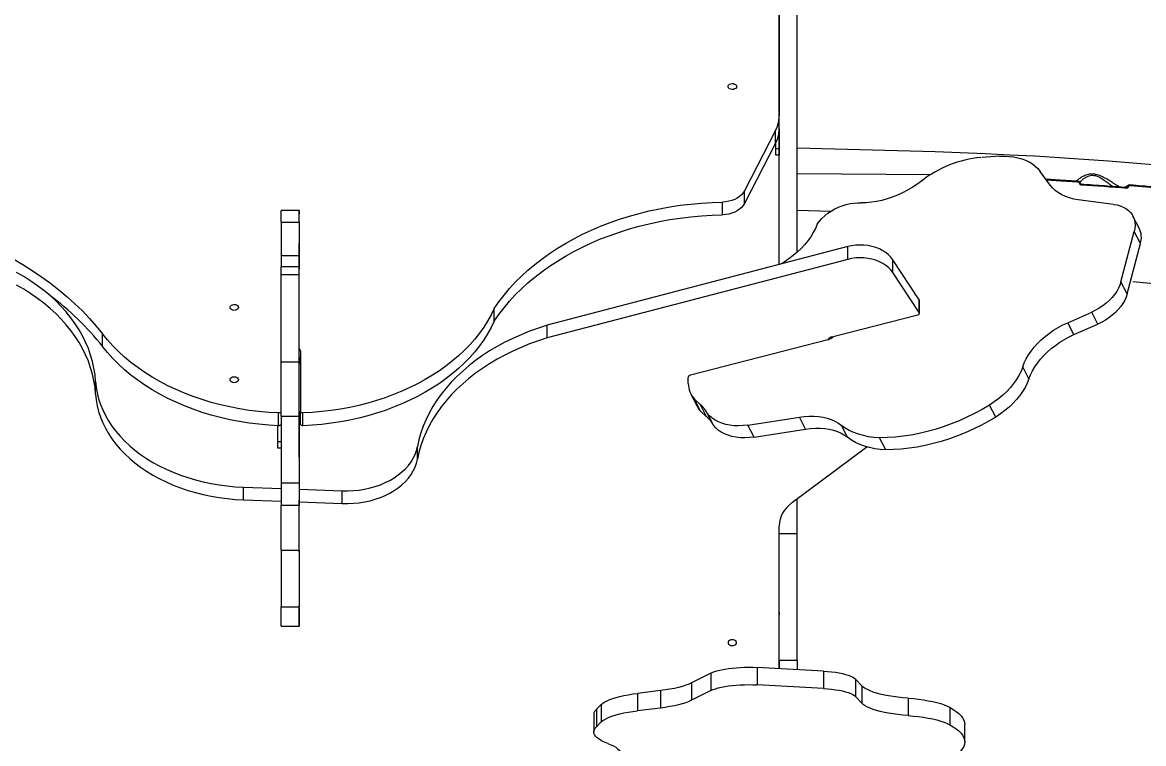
# Model space of a CAD drawing. Header units: millimetres. Extents: x -8422 to 28150, y -6982 to 5510.
# Drawn here: x 1630 to 2563, y 1146 to 1747 of the extents above; entities that cross this region are included whole.
import ezdxf

# ---------------------------------------------------------------- set-up
doc = ezdxf.new("R2010")
doc.units = ezdxf.units.MM
doc.layers.add('DIKOM_ОБЪЕКТ', color=7, linetype='Continuous')
doc.layers.add('DIKOM_РАЗМЕР_ОБЪЕКТА', color=7, linetype='Continuous')
doc.styles.add('style1', font='arial.ttf', dxfattribs={"width": 0.8})
doc.dimstyles.new('1-50', dxfattribs={"dimtxt": 300, "dimasz": 200, "dimexe": 100, "dimexo": 0, "dimgap": 100, "dimtad": 1, "dimdec": 0, "dimtxsty": 'style1', "dimcen": 0, "dimclrd": 7, "dimclre": 7, "dimadec": 1, "dimazin": 2, "dimtfac": 1, "dimtdec": 0, "dimtmove": 1, "dimatfit": 3, "dimfxl": 0, "dimlwd": 25, "dimlwe": 18, "dimarcsym": 0})

# ---------------------------------------------------------------- blocks, each defined once
blk = doc.blocks.new('*D1')
at = {"layer": 'Defpoints', "color": 0, "transparency": 16777216}
for p in [(-5348.28, 1737.01), (6047.45, 1360.22), (6047.45, -3315.33)]:
    blk.add_point(p, dxfattribs=at)
at = {"layer": 'DIKOM_РАЗМЕР_ОБЪЕКТА', "color": 7, "lineweight": 18, "transparency": 16777216}
for p, q in [((-5348.28, 1737.01), (-5348.28, -3415.33)), ((6047.45, 1360.22), (6047.45, -3415.33))]:
    blk.add_line(p, q, dxfattribs=at)
at = {"layer": 'DIKOM_РАЗМЕР_ОБЪЕКТА', "color": 7, "lineweight": 25, "transparency": 16777216}
blk.add_line((-5148.28, -3315.33), (5847.45, -3315.33), dxfattribs=at)
at = {"layer": 'DIKOM_РАЗМЕР_ОБЪЕКТА', "color": 7, "transparency": 16777216}
for points in [[(-5148.28, -3282), (-5148.28, -3348.67), (-5348.28, -3315.33)], [(5847.45, -3282), (5847.45, -3348.67), (6047.45, -3315.33)]]:
    blk.add_solid(points, dxfattribs=at)
at = {"layer": 'DIKOM_РАЗМЕР_ОБЪЕКТА', "color": 0, "transparency": 16777216, "insert": (349.59, -3062.16), "char_height": 300, "attachment_point": 5, "style": 'style1'}
blk.add_mtext('11400', dxfattribs=at)

msp = doc.modelspace()

# ---------------------------------------------------------------- linework, layer by layer
at = {"layer": 'DIKOM_ОБЪЕКТ', "color": 7, "linetype": 'Continuous', "lineweight": 15}
for p, q in [((2259.71, 1807.36), (2259.71, 1669)), ((2259.71, 1545.29), (2259.71, 1771.29)), ((2274.71, 1555.61), (2274.71, 1771.29)), ((2259.71, 1668.05), (2259.71, 1670.11)), ((2259.71, 1658.41), (2259.71, 1669)), ((2256.7, 1656.89), (2230.88, 1606.69)), ((2256.7, 1646.3), (2256.7, 1656.89)), ((2259.71, 1658.35), (2259.71, 1641.96)), ((2256.7, 1646.3), (2230.88, 1596.09)), ((2256.71, 1646.33), (2256.71, 1641.96)), ((2256.71, 1641.96), (2259.71, 1641.96)), ((2256.71, 1636.7), (2259.71, 1636.7)), ((2443.22, 1635.41), (2428.79, 1634.55)), ((2485.3, 1611.45), (2476.94, 1622.86)), ((2230.88, 1596.09), (2230.88, 1606.69)), ((2510.32, 1612.75), (2510.33, 1612.81)), ((2542.74, 1610.12), (2542.08, 1610.43)), ((2549.16, 1609.88), (2548.86, 1609.66)), ((2549.34, 1610), (2549.16, 1609.88)), ((2549.92, 1611.14), (2550.12, 1611.29)), ((2212.64, 1586.78), (2212.64, 1597.37)), ((2538.12, 1595.43), (2508.57, 1599.23)), ((1860.13, 1590.19), (1845.13, 1590.19)), ((1845.13, 1580.66), (1860.13, 1580.66)), ((1845.13, 1580.66), (1845.13, 1552.79)), ((1860.14, 1581.26), (1860.13, 1583.3)), ((1860.13, 1580.66), (1860.13, 1552.79)), ((2559.34, 1575.59), (2554.21, 1585.57)), ((1860.14, 1570.71), (1860.14, 1565.7)), ((2544.22, 1530.82), (2555.25, 1572.73)), ((2560.38, 1562.75), (2555.25, 1572.73)), ((1860.13, 1476.65), (1860.14, 1562.86)), ((2316.72, 1560.21), (2066.62, 1494.77)), ((2316.72, 1549.62), (2316.72, 1560.21)), ((2549.35, 1520.85), (2560.38, 1562.75)), ((1845.13, 1552.79), (1860.13, 1552.79)), ((2316.72, 1549.62), (2066.62, 1484.18)), ((2354.31, 1538.67), (2354.31, 1549.27)), ((2376.27, 1515.94), (2354.31, 1549.27)), ((1860.13, 1543.31), (1845.13, 1543.31)), ((1845.13, 1536.92), (1860.13, 1536.92)), ((2376.27, 1505.35), (2354.31, 1538.67)), ((2549.35, 1520.85), (2544.22, 1530.82)), ((2376.27, 1505.35), (2376.27, 1515.94)), ((2376.46, 1504.75), (2376.46, 1515.34)), ((2022.5, 1498.13), (2022.5, 1508.72)), ((2303.64, 1484.99), (2375.15, 1503.42)), ((2499.93, 1496.89), (2519.81, 1505.65)), ((2524.94, 1495.67), (2519.81, 1505.65)), ((2066.62, 1484.18), (2066.62, 1494.77)), ((2505.06, 1486.91), (2499.93, 1496.89)), ((2505.06, 1486.91), (2524.94, 1495.67)), ((1696.5, 1477.04), (1696.5, 1487.63)), ((2301.42, 1483.06), (2301.42, 1483.98)), ((2304.3, 1485.16), (2304.41, 1485.12)), ((2300.23, 1482.65), (2185.82, 1453.17)), ((1860.13, 1468.17), (1860.13, 1465.34)), ((1861.13, 1473.12), (1861.13, 1423.11)), ((1845.13, 1464.28), (1860.13, 1464.28)), ((1860.13, 1464.88), (1860.13, 1462.41)), ((1860.13, 1442.53), (1860.13, 1462.41)), ((2467.51, 1450.02), (2462.38, 1460)), ((1690.68, 1437.44), (1690.68, 1448.04)), ((2183.98, 1446.23), (2183.94, 1451.26)), ((2186.16, 1437.42), (2191.29, 1427.44)), ((2189.19, 1433.1), (2194.13, 1428.6)), ((2194.32, 1423.12), (2189.19, 1433.1)), ((2199.26, 1418.62), (2194.13, 1428.6)), ((2439.92, 1418.34), (2434.79, 1428.32)), ((1843.02, 1411.1), (1843.02, 1421.7)), ((1845.13, 1418.93), (1860.13, 1418.93)), ((1861.13, 1412.52), (1861.13, 1423.11)), ((1863.24, 1411.1), (1863.24, 1421.7)), ((2194.32, 1423.12), (2199.26, 1418.62)), ((2204.98, 1411.62), (2199.85, 1421.6)), ((1842.13, 1411.14), (1842.13, 1397.82)), ((2233.63, 1411.67), (2276.47, 1418.3)), ((2238.76, 1401.69), (2233.63, 1411.67)), ((2281.6, 1408.32), (2276.47, 1418.3)), ((2316.66, 1401.43), (2311.53, 1411.41)), ((2238.76, 1401.69), (2281.6, 1408.32)), ((2348.42, 1391.07), (2343.29, 1401.05)), ((1842.13, 1397.82), (1845.13, 1397.82)), ((1842.13, 1392.56), (1845.13, 1392.56)), ((1958.55, 1383.16), (1958.55, 1393.75)), ((2270.74, 1347.32), (2332.75, 1393.42)), ((1845.13, 1363.42), (1860.13, 1363.42)), ((1845.13, 1363.42), (1845.13, 1344.81)), ((1860.13, 1363.42), (1860.13, 1344.81)), ((1813.76, 1349.35), (1813.76, 1359.94)), ((1813.76, 1359.94), (1845.13, 1358.78)), ((1860.13, 1358.22), (1895.93, 1356.89)), ((1895.93, 1346.3), (1895.93, 1356.89)), ((1813.76, 1349.35), (1845.13, 1348.18)), ((1845.13, 1344.81), (1860.13, 1344.81)), ((1860.13, 1347.63), (1895.93, 1346.3)), ((2274.71, 1321.17), (2274.71, 1350.27)), ((2259.71, 1310.56), (2259.71, 1327.79)), ((2274.71, 1321.17), (2259.71, 1321.17)), ((2274.71, 1215.61), (2274.71, 1321.17)), ((1845.12, 1307.53), (1860.12, 1307.53)), ((1845.12, 1307.53), (1845.12, 1260.16)), ((1860.12, 1307.53), (1860.12, 1260.16)), ((2259.71, 1215.61), (2259.71, 1310.56)), ((2259.71, 1208.78), (2259.71, 1273.79)), ((1845.12, 1260.16), (1860.12, 1260.16)), ((1860.13, 1253.02), (1860.13, 1261.03)), ((1860.12, 1245.95), (1860.13, 1256.8)), ((1860.13, 1256.11), (1860.13, 1248.85)), ((1860.13, 1256.11), (1860.13, 1256.11)), ((2259.71, 1255.86), (2259.71, 1253.9)), ((1845.12, 1244.27), (1860.12, 1244.27)), ((1860.12, 1248.85), (1860.13, 1248.85)), ((1860.12, 1245.51), (1860.13, 1245.51)), ((2274.71, 1215.61), (2259.71, 1215.61)), ((2259.71, 1215.61), (2259.71, 1208.78)), ((2274.71, 1215.61), (2274.71, 1207.95)), ((2202.83, 1205.07), (2186.67, 1196.94)), ((2202.83, 1205.07), (2202.83, 1190.59)), ((2241.23, 1209.79), (2241.23, 1195.31)), ((2296.54, 1206.76), (2241.23, 1209.79)), ((2296.54, 1206.76), (2296.54, 1192.27)), ((2186.67, 1196.94), (2186.67, 1182.45)), ((2296.54, 1192.27), (2241.23, 1195.31)), ((2323.28, 1200.03), (2323.28, 1185.54)), ((2328.42, 1194.56), (2323.28, 1200.03)), ((2160.86, 1190.53), (2141.66, 1188.22)), ((2141.66, 1188.22), (2141.66, 1173.74)), ((2160.86, 1190.53), (2160.86, 1176.04)), ((2202.83, 1190.59), (2186.67, 1182.45)), ((2328.42, 1180.07), (2323.28, 1185.54)), ((2328.42, 1194.56), (2328.42, 1180.07)), ((2111.59, 1178.94), (2107.54, 1174.96)), ((2111.59, 1178.94), (2111.59, 1164.45)), ((2160.86, 1176.04), (2141.66, 1173.74)), ((2366.96, 1184.22), (2366.96, 1169.73)), ((2401.75, 1176.62), (2401.75, 1162.13)), ((2105.4, 1170.66), (2105.4, 1156.17)), ((2107.54, 1174.96), (2107.54, 1160.47)), ((2111.59, 1164.45), (2107.54, 1160.47)), ((2414.15, 1147.88), (2414.15, 1162.37))]:
    msp.add_line(p, q, dxfattribs=at)
at = {"layer": 'DIKOM_ОБЪЕКТ', "color": 7, "linetype": 'Continuous', "lineweight": 15, "flags": 128}
for points in [[(2224.21, 1693.55), (2224.02, 1692.74), (2223.47, 1692.02), (2222.63, 1691.47), (2221.57, 1691.14), (2220.42, 1691.08), (2219.31, 1691.28), (2218.34, 1691.72), (2217.63, 1692.37), (2217.26, 1693.14), (2217.26, 1693.95), (2217.63, 1694.73), (2218.34, 1695.37), (2219.31, 1695.81), (2220.42, 1696.02), (2221.57, 1695.95), (2222.63, 1695.62), (2223.47, 1695.07), (2224.02, 1694.35), (2224.21, 1693.55)], [(2256.71, 1641.96), (2256.71, 1640.28), (2256.71, 1638.89), (2256.71, 1637.83), (2256.71, 1637.11), (2256.71, 1636.75), (2256.71, 1636.7)], [(2259.71, 1641.96), (2259.71, 1640.28), (2259.71, 1638.89), (2259.71, 1637.83), (2259.71, 1637.11), (2259.71, 1636.75), (2259.71, 1636.7)], [(2826.7, 1594.7), (2808.16, 1597.97), (2789.46, 1601.12), (2770.59, 1604.16), (2751.56, 1607.08), (2732.39, 1609.89), (2713.07, 1612.58), (2693.62, 1615.15), (2674.04, 1617.6), (2654.33, 1619.93), (2634.5, 1622.14), (2614.56, 1624.23), (2594.51, 1626.2), (2574.36, 1628.05), (2554.12, 1629.77), (2533.8, 1631.37), (2513.39, 1632.84), (2492.91, 1634.19), (2472.37, 1635.41), (2451.76, 1636.51), (2431.1, 1637.48), (2410.39, 1638.33), (2389.64, 1639.04), (2274.71, 1642.32)], [(2443.22, 1635.41), (2447.17, 1635.51), (2451.01, 1635.36), (2454.72, 1634.94), (2458.26, 1634.27), (2461.63, 1633.34), (2464.79, 1632.16), (2467.74, 1630.74), (2470.44, 1629.09), (2472.88, 1627.22), (2475.06, 1625.14), (2476.94, 1622.86)], [(2385.29, 1619.9), (2274.71, 1620.8)], [(2378.06, 1614.74), (2374.38, 1612.01), (2370.52, 1609.46), (2366.51, 1607.11), (2362.38, 1604.96), (2358.14, 1603.04), (2353.84, 1601.35), (2349.48, 1599.9), (2345.1, 1598.71), (2340.74, 1597.78), (2336.4, 1597.11), (2332.13, 1596.71), (2327.94, 1596.59)], [(2482.08, 1615.85), (2494.53, 1615.11), (2508.07, 1614.26)], [(2230.88, 1606.69), (2229.81, 1604.97), (2228.43, 1603.37), (2226.76, 1601.91), (2224.83, 1600.62), (2222.68, 1599.52), (2220.34, 1598.63), (2217.86, 1597.97), (2215.28, 1597.55), (2212.64, 1597.37)], [(2508.57, 1599.23), (2504.85, 1599.86), (2501.31, 1600.76), (2497.99, 1601.93), (2494.91, 1603.36), (2492.07, 1605.04), (2489.52, 1606.95), (2487.25, 1609.1), (2485.3, 1611.45)], [(2510.33, 1612.81), (2510.33, 1612.82), (2510.3, 1612.88), (2510.23, 1612.93), (2510.14, 1612.97), (2510.01, 1612.99), (2509.87, 1613.01), (2509.71, 1613.01), (2509.53, 1613)], [(2511, 1611.74), (2515.76, 1611.43), (2520.52, 1611.1), (2525.28, 1610.77), (2530.03, 1610.44), (2534.78, 1610.09), (2539.52, 1609.74), (2544.26, 1609.39), (2548.99, 1609.03)], [(2551.91, 1611.12), (2565.37, 1610.04), (2578.8, 1608.91), (2592.19, 1607.72), (2605.54, 1606.48), (2618.85, 1605.19), (2632.11, 1603.85), (2645.33, 1602.46), (2658.5, 1601.01)], [(2022.5, 1508.72), (2026.4, 1514.37), (2030.62, 1519.9), (2035.15, 1525.31), (2040, 1530.58), (2045.15, 1535.7), (2050.59, 1540.67), (2056.32, 1545.47), (2062.32, 1550.11), (2068.58, 1554.57), (2075.1, 1558.84), (2081.86, 1562.91), (2088.85, 1566.79), (2096.06, 1570.46), (2103.47, 1573.92), (2111.08, 1577.16), (2118.87, 1580.17), (2126.84, 1582.96), (2134.95, 1585.51), (2143.21, 1587.83), (2151.59, 1589.9), (2160.09, 1591.72), (2168.69, 1593.3), (2177.37, 1594.63), (2186.12, 1595.7), (2194.92, 1596.51), (2203.77, 1597.07), (2212.64, 1597.37)], [(2230.88, 1596.09), (2229.81, 1594.37), (2228.43, 1592.77), (2226.76, 1591.31), (2224.83, 1590.02), (2222.68, 1588.93), (2220.34, 1588.04), (2217.86, 1587.38), (2215.28, 1586.96), (2212.64, 1586.78)], [(2291.3, 1578.83), (2293.15, 1581.28), (2295.28, 1583.63), (2297.66, 1585.86), (2300.27, 1587.95), (2303.07, 1589.85), (2306.02, 1591.56), (2309.09, 1593.05), (2312.25, 1594.31), (2315.45, 1595.31), (2318.66, 1596.04), (2321.84, 1596.5), (2324.94, 1596.69), (2327.94, 1596.59)], [(1845.13, 1580.66), (1845.13, 1583.06), (1845.13, 1585.13), (1845.13, 1586.87), (1845.13, 1588.25), (1845.13, 1589.27), (1845.13, 1589.92), (1845.13, 1590.19), (1845.13, 1590.19)], [(1860.13, 1580.66), (1860.13, 1583.06), (1860.13, 1585.13), (1860.13, 1586.87), (1860.13, 1588.25), (1860.13, 1589.27), (1860.13, 1589.92), (1860.13, 1590.19), (1860.13, 1590.07), (1860.13, 1589.58), (1860.13, 1588.71), (1860.13, 1587.48)], [(1860.13, 1583.3), (1860.13, 1583.67), (1860.13, 1584.08), (1860.13, 1584.54), (1860.13, 1585.04), (1860.13, 1585.58), (1860.13, 1586.17), (1860.13, 1586.8), (1860.13, 1587.48)], [(2022.5, 1498.13), (2026.4, 1503.78), (2030.62, 1509.31), (2035.15, 1514.72), (2040, 1519.98), (2045.15, 1525.11), (2050.59, 1530.07), (2056.32, 1534.88), (2062.32, 1539.52), (2068.58, 1543.97), (2075.1, 1548.24), (2081.86, 1552.32), (2088.85, 1556.2), (2096.06, 1559.87), (2103.47, 1563.33), (2111.08, 1566.57), (2118.87, 1569.58), (2126.84, 1572.37), (2134.95, 1574.92), (2143.21, 1577.23), (2151.59, 1579.3), (2160.09, 1581.13), (2168.69, 1582.71), (2177.37, 1584.03), (2186.12, 1585.1), (2194.92, 1585.92), (2203.77, 1586.48), (2212.64, 1586.78)], [(2274.71, 1590.7), (2302.85, 1589.71)], [(2538.12, 1595.43), (2540.97, 1594.92), (2543.65, 1594.16), (2546.12, 1593.15), (2548.35, 1591.9), (2550.34, 1590.43), (2552.04, 1588.75), (2553.46, 1586.87), (2554.57, 1584.82), (2555.36, 1582.62), (2555.83, 1580.28), (2555.97, 1577.84), (2555.78, 1575.31), (2555.25, 1572.73)], [(1860.14, 1581.26), (1860.14, 1580.46), (1860.14, 1579.5), (1860.14, 1578.39), (1860.14, 1577.13), (1860.14, 1575.73), (1860.14, 1574.18), (1860.14, 1572.51), (1860.14, 1570.71)], [(2291.3, 1578.83), (2289.85, 1575.36), (2288.07, 1571.9), (2285.98, 1568.48), (2283.58, 1565.12), (2280.89, 1561.84), (2277.93, 1558.67), (2274.72, 1555.61), (2271.28, 1552.7), (2267.63, 1549.96), (2263.8, 1547.4), (2260.75, 1545.57)], [(1860.14, 1565.7), (1860.14, 1565.4), (1860.14, 1565.05), (1860.14, 1564.67), (1860.14, 1564.28), (1860.14, 1563.89), (1860.14, 1563.51), (1860.14, 1563.17), (1860.14, 1562.86)], [(2354.31, 1549.27), (2352.68, 1551.41), (2350.72, 1553.4), (2348.45, 1555.22), (2345.9, 1556.85), (2343.1, 1558.26), (2340.1, 1559.44), (2336.93, 1560.36), (2333.62, 1561.02), (2330.23, 1561.41), (2326.81, 1561.52), (2323.38, 1561.36), (2320.01, 1560.92), (2316.72, 1560.21)], [(1621.97, 1550.1), (1630.1, 1545.32), (1637.98, 1540.34), (1645.61, 1535.17), (1652.98, 1529.81), (1660.08, 1524.27), (1666.9, 1518.55), (1673.43, 1512.67), (1679.66, 1506.63), (1685.59, 1500.44), (1691.21, 1494.1), (1696.5, 1487.63)], [(1845.13, 1552.79), (1845.13, 1550.22), (1845.13, 1547.97), (1845.13, 1546.03), (1845.13, 1544.43), (1845.13, 1543.31)], [(1860.13, 1552.79), (1860.13, 1550.22), (1860.13, 1547.97), (1860.13, 1546.03), (1860.13, 1544.43), (1860.13, 1543.17), (1860.13, 1542.27), (1860.13, 1541.73), (1860.13, 1541.56), (1860.13, 1541.75), (1860.13, 1542.3)], [(2354.31, 1538.67), (2352.68, 1540.81), (2350.72, 1542.81), (2348.45, 1544.63), (2345.9, 1546.26), (2343.1, 1547.67), (2340.1, 1548.84), (2336.93, 1549.77), (2333.62, 1550.43), (2330.23, 1550.82), (2326.81, 1550.93), (2323.38, 1550.77), (2320.01, 1550.33), (2316.72, 1549.62)], [(1845.13, 1536.92), (1845.13, 1538.93), (1845.13, 1540.57), (1845.13, 1541.84), (1845.13, 1542.71), (1845.13, 1543.2), (1845.13, 1543.31)], [(1860.13, 1536.92), (1860.13, 1538.93), (1860.13, 1540.57), (1860.13, 1541.84), (1860.13, 1542.71), (1860.13, 1543.2), (1860.13, 1543.29), (1860.13, 1542.99), (1860.13, 1542.3)], [(1690.68, 1448.04), (1690.17, 1453.56), (1689.32, 1459.07), (1688.11, 1464.55), (1686.54, 1469.97), (1684.64, 1475.35), (1682.38, 1480.65), (1679.79, 1485.88), (1676.87, 1491.02), (1673.61, 1496.06), (1670.04, 1500.99), (1666.15, 1505.8), (1661.96, 1510.47), (1657.48, 1515.01), (1652.7, 1519.4), (1647.65, 1523.63), (1642.33, 1527.7), (1636.75, 1531.58), (1630.93, 1535.29), (1624.88, 1538.8)], [(1845.13, 1464.28), (1845.13, 1470.95), (1845.13, 1477.45), (1845.13, 1483.79), (1845.13, 1489.93), (1845.13, 1495.86), (1845.13, 1501.56), (1845.13, 1507.01), (1845.13, 1512.2), (1845.13, 1517.11), (1845.13, 1521.72), (1845.13, 1526.01), (1845.13, 1529.99), (1845.13, 1533.63), (1845.13, 1536.92)], [(1860.13, 1464.28), (1860.13, 1470.94), (1860.13, 1477.45), (1860.13, 1483.79), (1860.13, 1489.93), (1860.13, 1495.86), (1860.13, 1501.56), (1860.13, 1507.01), (1860.13, 1512.2), (1860.13, 1517.11), (1860.13, 1521.72), (1860.13, 1526.01), (1860.13, 1529.99), (1860.13, 1533.63), (1860.13, 1536.92)], [(2544.22, 1530.82), (2543.36, 1528.16), (2542.17, 1525.5), (2540.66, 1522.86), (2538.86, 1520.26), (2536.78, 1517.75), (2534.44, 1515.33), (2531.87, 1513.05), (2529.09, 1510.92), (2526.13, 1508.96), (2523.03, 1507.2), (2519.81, 1505.65)], [(2554.12, 1531.1), (2574.36, 1529.37), (2594.51, 1527.53), (2614.56, 1525.56), (2634.5, 1523.47), (2654.33, 1521.26), (2674.04, 1518.93), (2693.62, 1516.48), (2713.07, 1513.91), (2732.39, 1511.22), (2751.56, 1508.41), (2770.59, 1505.49), (2789.46, 1502.45), (2808.16, 1499.3), (2826.7, 1496.03)], [(1690.68, 1437.44), (1690.17, 1442.97), (1689.32, 1448.48), (1688.11, 1453.95), (1686.54, 1459.38), (1684.64, 1464.75), (1682.38, 1470.06), (1679.79, 1475.29), (1676.87, 1480.43), (1673.61, 1485.47), (1670.04, 1490.39), (1666.15, 1495.2), (1661.96, 1499.88), (1657.48, 1504.42), (1652.7, 1508.81), (1647.65, 1513.04), (1642.33, 1517.1), (1636.75, 1520.99), (1630.93, 1524.69), (1624.88, 1528.21)], [(1809.63, 1509.58), (1809.44, 1508.78), (1808.9, 1508.06), (1808.05, 1507.51), (1806.99, 1507.18), (1805.84, 1507.11), (1804.73, 1507.32), (1803.76, 1507.76), (1803.05, 1508.41), (1802.68, 1509.18), (1802.68, 1509.99), (1803.05, 1510.76), (1803.76, 1511.41), (1804.73, 1511.85), (1805.84, 1512.05), (1806.99, 1511.99), (1808.05, 1511.66), (1808.9, 1511.11), (1809.44, 1510.39), (1809.63, 1509.58)], [(2549.35, 1520.85), (2548.49, 1518.18), (2547.3, 1515.52), (2545.79, 1512.88), (2543.99, 1510.28), (2541.91, 1507.77), (2539.57, 1505.36), (2537, 1503.07), (2534.22, 1500.94), (2531.26, 1498.98), (2528.16, 1497.22), (2524.94, 1495.67)], [(2022.5, 1508.72), (2019.9, 1503.43), (2016.96, 1498.22), (2013.7, 1493.11), (2010.13, 1488.11), (2006.24, 1483.23), (2002.05, 1478.47), (1997.57, 1473.85), (1992.8, 1469.38), (1987.75, 1465.06), (1982.44, 1460.9), (1976.87, 1456.92), (1971.05, 1453.11), (1965.01, 1449.49), (1958.74, 1446.07), (1952.26, 1442.84), (1945.59, 1439.83), (1938.73, 1437.02), (1931.71, 1434.44), (1924.53, 1432.07), (1917.21, 1429.94), (1909.76, 1428.04), (1902.2, 1426.38), (1894.54, 1424.95), (1886.8, 1423.77), (1878.99, 1422.83), (1871.14, 1422.14), (1863.24, 1421.7)], [(2375.15, 1503.42), (2375.52, 1503.55), (2375.85, 1503.73), (2376.11, 1503.95), (2376.31, 1504.21), (2376.43, 1504.49), (2376.46, 1504.78), (2376.41, 1505.07), (2376.27, 1505.35)], [(2022.5, 1498.13), (2019.9, 1492.84), (2016.96, 1487.63), (2013.7, 1482.52), (2010.13, 1477.52), (2006.24, 1472.63), (2002.05, 1467.88), (1997.57, 1463.26), (1992.8, 1458.78), (1987.75, 1454.46), (1982.44, 1450.31), (1976.87, 1446.32), (1971.05, 1442.52), (1965.01, 1438.9), (1958.74, 1435.47), (1952.26, 1432.25), (1945.59, 1429.23), (1938.73, 1426.43), (1931.71, 1423.84), (1924.53, 1421.48), (1917.21, 1419.35), (1909.76, 1417.45), (1902.2, 1415.78), (1894.54, 1414.36), (1886.8, 1413.17), (1878.99, 1412.24), (1871.14, 1411.55), (1863.24, 1411.1)], [(2066.62, 1494.77), (2059.22, 1492.38), (2051.97, 1489.76), (2044.9, 1486.9), (2038.02, 1483.83), (2031.34, 1480.53), (2024.87, 1477.03), (2018.64, 1473.33), (2012.64, 1469.43), (2006.9, 1465.35), (2001.42, 1461.09), (1996.22, 1456.65), (1991.31, 1452.06), (1986.69, 1447.31), (1982.38, 1442.43), (1978.38, 1437.41), (1974.71, 1432.26), (1971.36, 1427.01), (1968.35, 1421.66), (1965.69, 1416.21), (1963.37, 1410.69), (1961.41, 1405.09), (1959.8, 1399.44), (1958.55, 1393.75)], [(2462.38, 1460), (2463.69, 1463.34), (2465.31, 1466.67), (2467.24, 1469.98), (2469.47, 1473.23), (2471.99, 1476.41), (2474.77, 1479.5), (2477.79, 1482.47), (2481.05, 1485.32), (2484.51, 1488), (2488.15, 1490.52), (2491.95, 1492.85), (2495.89, 1494.98), (2499.93, 1496.89)], [(1843.02, 1421.7), (1834.8, 1422.16), (1826.62, 1422.9), (1818.5, 1423.9), (1810.46, 1425.17), (1802.5, 1426.7), (1794.66, 1428.49), (1786.94, 1430.53), (1779.36, 1432.83), (1771.94, 1435.37), (1764.69, 1438.15), (1757.64, 1441.16), (1750.79, 1444.41), (1744.15, 1447.87), (1737.76, 1451.55), (1731.6, 1455.43), (1725.71, 1459.52), (1720.1, 1463.79), (1714.76, 1468.24), (1709.73, 1472.85), (1705, 1477.63), (1700.59, 1482.56), (1696.5, 1487.63)], [(2066.62, 1484.18), (2059.22, 1481.79), (2051.97, 1479.16), (2044.9, 1476.31), (2038.02, 1473.23), (2031.34, 1469.94), (2024.87, 1466.44), (2018.64, 1462.74), (2012.64, 1458.84), (2006.9, 1454.76), (2001.42, 1450.49), (1996.22, 1446.06), (1991.31, 1441.47), (1986.69, 1436.72), (1982.38, 1431.83), (1978.38, 1426.81), (1974.71, 1421.67), (1971.36, 1416.42), (1968.35, 1411.06), (1965.69, 1405.62), (1963.37, 1400.09), (1961.41, 1394.5), (1959.8, 1388.85), (1958.55, 1383.16)], [(2467.51, 1450.02), (2468.82, 1453.36), (2470.44, 1456.69), (2472.37, 1460), (2474.61, 1463.25), (2477.12, 1466.43), (2479.9, 1469.52), (2482.92, 1472.5), (2486.18, 1475.34), (2489.64, 1478.02), (2493.28, 1480.54), (2497.08, 1482.87), (2501.02, 1485), (2505.06, 1486.91)], [(1843.02, 1411.1), (1834.8, 1411.57), (1826.62, 1412.31), (1818.5, 1413.31), (1810.46, 1414.58), (1802.5, 1416.11), (1794.66, 1417.89), (1786.94, 1419.94), (1779.36, 1422.23), (1771.94, 1424.77), (1764.69, 1427.55), (1757.64, 1430.57), (1750.79, 1433.81), (1744.15, 1437.28), (1737.76, 1440.96), (1731.6, 1444.84), (1725.71, 1448.92), (1720.1, 1453.19), (1714.76, 1457.64), (1709.73, 1462.26), (1705, 1467.04), (1700.59, 1471.97), (1696.5, 1477.04)], [(1860.13, 1468.17), (1860.13, 1469.08), (1860.13, 1470.11), (1860.13, 1471.24), (1860.13, 1472.41), (1860.13, 1473.58), (1860.13, 1474.71), (1860.13, 1475.74), (1860.13, 1476.65)], [(1860.13, 1464.9), (1860.13, 1464.61), (1860.13, 1464.05), (1860.13, 1463.71), (1860.13, 1463.59), (1860.13, 1463.71), (1860.13, 1464.05), (1860.13, 1464.6), (1860.13, 1465.34)], [(1845.13, 1418.93), (1845.13, 1423.11), (1845.13, 1427.46), (1845.13, 1431.95), (1845.13, 1436.53), (1845.13, 1441.18), (1845.13, 1445.87), (1845.13, 1450.56), (1845.13, 1455.21), (1845.13, 1459.8), (1845.13, 1464.28)], [(1860.13, 1418.93), (1860.13, 1423.11), (1860.13, 1427.46), (1860.13, 1431.94), (1860.13, 1436.53), (1860.13, 1441.18), (1860.13, 1445.87), (1860.13, 1450.56), (1860.13, 1455.21), (1860.13, 1459.8), (1860.13, 1464.28)], [(2462.38, 1460), (2461.01, 1456.5), (2459.28, 1453), (2457.22, 1449.54), (2454.83, 1446.14), (2452.13, 1442.83), (2449.14, 1439.62), (2445.89, 1436.54), (2442.4, 1433.62), (2438.69, 1430.87), (2434.79, 1428.32)], [(1690.68, 1448.04), (1691.14, 1443.19), (1691.97, 1438.37), (1693.15, 1433.59), (1694.69, 1428.86), (1696.57, 1424.19), (1698.81, 1419.6), (1701.38, 1415.1), (1704.28, 1410.71), (1707.5, 1406.42), (1711.05, 1402.26), (1714.89, 1398.25), (1719.03, 1394.37), (1723.45, 1390.66), (1728.14, 1387.12), (1733.09, 1383.76), (1738.28, 1380.59), (1743.7, 1377.62), (1749.34, 1374.86), (1755.17, 1372.3), (1761.19, 1369.97), (1767.37, 1367.87), (1773.7, 1366), (1780.15, 1364.37), (1786.73, 1362.99), (1793.39, 1361.85), (1800.13, 1360.96), (1806.93, 1360.32), (1813.76, 1359.94)], [(1809.63, 1449.4), (1809.44, 1448.6), (1808.89, 1447.88), (1808.04, 1447.33), (1806.99, 1447), (1805.84, 1446.94), (1804.72, 1447.14), (1803.76, 1447.58), (1803.05, 1448.23), (1802.68, 1449), (1802.68, 1449.81), (1803.05, 1450.58), (1803.76, 1451.23), (1804.72, 1451.67), (1805.84, 1451.87), (1806.99, 1451.81), (1808.05, 1451.48), (1808.89, 1450.93), (1809.44, 1450.21), (1809.63, 1449.4)], [(2467.51, 1450.02), (2466.14, 1446.52), (2464.41, 1443.02), (2462.35, 1439.56), (2459.96, 1436.16), (2457.26, 1432.85), (2454.27, 1429.64), (2451.02, 1426.56), (2447.53, 1423.64), (2443.82, 1420.89), (2439.92, 1418.34)], [(1690.68, 1437.44), (1691.14, 1432.6), (1691.97, 1427.78), (1693.15, 1423), (1694.69, 1418.27), (1696.57, 1413.6), (1698.81, 1409.01), (1701.38, 1404.51), (1704.28, 1400.11), (1707.5, 1395.83), (1711.05, 1391.67), (1714.89, 1387.65), (1719.03, 1383.78), (1723.45, 1380.07), (1728.14, 1376.53), (1733.09, 1373.17), (1738.28, 1370), (1743.7, 1367.03), (1749.34, 1364.26), (1755.17, 1361.71), (1761.19, 1359.38), (1767.37, 1357.28), (1773.7, 1355.41), (1780.15, 1353.78), (1786.73, 1352.39), (1793.39, 1351.25), (1800.13, 1350.36), (1806.93, 1349.73), (1813.76, 1349.35)], [(1860.13, 1384.91), (1860.13, 1389.1), (1860.13, 1393.43), (1860.13, 1397.89), (1860.13, 1402.44), (1860.13, 1407.06), (1860.13, 1411.7), (1860.13, 1416.34), (1860.13, 1420.96), (1860.13, 1425.51), (1860.13, 1429.98), (1860.13, 1434.32), (1860.13, 1438.51), (1860.13, 1442.53)], [(2434.79, 1428.32), (2428.65, 1424.7), (2422.37, 1421.31), (2415.96, 1418.15), (2409.46, 1415.23), (2402.87, 1412.57), (2396.22, 1410.16), (2389.53, 1408.03), (2382.82, 1406.17), (2376.11, 1404.59), (2369.42, 1403.3), (2362.77, 1402.29), (2356.19, 1401.58), (2349.69, 1401.17), (2343.29, 1401.05)], [(1845.13, 1423.04), (1845.09, 1422.83), (1844.97, 1422.55), (1844.77, 1422.3), (1844.5, 1422.08), (1844.18, 1421.91), (1843.82, 1421.78), (1843.42, 1421.71), (1843.02, 1421.7)], [(1845.13, 1418.93), (1845.13, 1414.94), (1845.13, 1410.8), (1845.13, 1406.54), (1845.13, 1402.18), (1845.13, 1397.75), (1845.13, 1393.29), (1845.13, 1388.81), (1845.13, 1384.36), (1845.13, 1379.96), (1845.13, 1375.63), (1845.13, 1371.42), (1845.13, 1367.34), (1845.13, 1363.42)], [(1860.13, 1418.93), (1860.13, 1414.94), (1860.13, 1410.8), (1860.13, 1406.54), (1860.13, 1402.18), (1860.13, 1397.75), (1860.13, 1393.29), (1860.13, 1388.81), (1860.13, 1384.36), (1860.13, 1379.96), (1860.13, 1375.63), (1860.13, 1371.42), (1860.13, 1367.34), (1860.13, 1363.42)], [(1863.24, 1421.7), (1862.84, 1421.71), (1862.44, 1421.78), (1862.08, 1421.91), (1861.76, 1422.08), (1861.49, 1422.3), (1861.29, 1422.55), (1861.17, 1422.82), (1861.13, 1423.11)], [(2233.63, 1411.67), (2229.73, 1411.2), (2225.91, 1411.02), (2222.2, 1411.12), (2218.63, 1411.51), (2215.23, 1412.17), (2212.03, 1413.11), (2209.06, 1414.32), (2206.33, 1415.79), (2203.87, 1417.5), (2201.71, 1419.44), (2199.85, 1421.6)], [(2276.47, 1418.3), (2280.61, 1418.81), (2284.69, 1419.05), (2288.66, 1419.02), (2292.5, 1418.72), (2296.19, 1418.14), (2299.7, 1417.3), (2303.01, 1416.2), (2306.1, 1414.84), (2308.94, 1413.24), (2311.53, 1411.41)], [(1845.13, 1412.44), (1845.09, 1412.23), (1844.97, 1411.96), (1844.77, 1411.71), (1844.5, 1411.49), (1844.18, 1411.31), (1843.82, 1411.19), (1843.42, 1411.12), (1843.02, 1411.1)], [(1860.13, 1408.8), (1860.13, 1408.13), (1860.13, 1407.8), (1860.13, 1407.84), (1860.13, 1408.26), (1860.13, 1409), (1860.13, 1409.99), (1860.13, 1411.12), (1860.13, 1412.26), (1860.13, 1413.3), (1860.13, 1414.11), (1860.13, 1414.62), (1860.13, 1414.77), (1860.13, 1414.53), (1860.13, 1413.94), (1860.13, 1413.06), (1860.13, 1411.99), (1860.13, 1410.84), (1860.13, 1409.73), (1860.13, 1408.8)], [(1863.24, 1411.1), (1862.84, 1411.12), (1862.44, 1411.19), (1862.08, 1411.31), (1861.76, 1411.49), (1861.49, 1411.71), (1861.29, 1411.96), (1861.17, 1412.23), (1861.13, 1412.52)], [(2238.76, 1401.69), (2234.86, 1401.22), (2231.04, 1401.04), (2227.33, 1401.14), (2223.76, 1401.53), (2220.36, 1402.2), (2217.16, 1403.14), (2214.19, 1404.34), (2211.46, 1405.81), (2209, 1407.52), (2206.84, 1409.46), (2204.98, 1411.62)], [(2343.29, 1401.05), (2338.61, 1401.35), (2334.09, 1401.95), (2329.74, 1402.84), (2325.61, 1404.02), (2321.7, 1405.47), (2318.03, 1407.19), (2314.64, 1409.18), (2311.53, 1411.41)], [(2439.92, 1418.34), (2433.78, 1414.72), (2427.5, 1411.33), (2421.09, 1408.17), (2414.59, 1405.25), (2408, 1402.59), (2401.35, 1400.18), (2394.66, 1398.05), (2387.95, 1396.19), (2381.24, 1394.61), (2374.55, 1393.32), (2367.9, 1392.31), (2361.32, 1391.6), (2354.82, 1391.19), (2348.42, 1391.07)], [(2281.6, 1408.32), (2285.74, 1408.83), (2289.82, 1409.07), (2293.79, 1409.04), (2297.63, 1408.74), (2301.32, 1408.16), (2304.83, 1407.32), (2308.14, 1406.22), (2311.23, 1404.86), (2314.08, 1403.27), (2316.66, 1401.43)], [(2348.42, 1391.07), (2343.74, 1391.37), (2339.22, 1391.97), (2334.87, 1392.86), (2330.74, 1394.04), (2326.83, 1395.49), (2323.16, 1397.21), (2319.77, 1399.2), (2316.66, 1401.43)], [(1842.13, 1397.82), (1842.13, 1396.14), (1842.13, 1394.75), (1842.13, 1393.69), (1842.13, 1392.97), (1842.13, 1392.61), (1842.13, 1392.56)], [(1895.93, 1356.89), (1900.64, 1356.85), (1905.34, 1357.07), (1910, 1357.54), (1914.6, 1358.28), (1919.09, 1359.27), (1923.47, 1360.5), (1927.69, 1361.98), (1931.74, 1363.68), (1935.59, 1365.61), (1939.21, 1367.74), (1942.58, 1370.06), (1945.69, 1372.57), (1948.51, 1375.24), (1951.02, 1378.06), (1953.22, 1381.01), (1955.08, 1384.08), (1956.59, 1387.23), (1957.75, 1390.46), (1958.55, 1393.75)], [(1860.13, 1384.91), (1860.13, 1381.54), (1860.13, 1378.13), (1860.13, 1374.72), (1860.13, 1371.34), (1860.13, 1368.05), (1860.13, 1364.88), (1860.13, 1361.86), (1860.13, 1359.05), (1860.13, 1356.46), (1860.13, 1354.13), (1860.13, 1352.09), (1860.13, 1350.37), (1860.13, 1348.98)], [(1895.93, 1346.3), (1900.64, 1346.25), (1905.34, 1346.47), (1910, 1346.95), (1914.6, 1347.69), (1919.09, 1348.68), (1923.47, 1349.91), (1927.69, 1351.38), (1931.74, 1353.09), (1935.59, 1355.01), (1939.21, 1357.15), (1942.58, 1359.47), (1945.69, 1361.98), (1948.51, 1364.65), (1951.02, 1367.47), (1953.22, 1370.42), (1955.08, 1373.48), (1956.59, 1376.64), (1957.75, 1379.87), (1958.55, 1383.16)], [(1845.12, 1307.53), (1845.12, 1310.62), (1845.12, 1313.88), (1845.12, 1317.27), (1845.12, 1320.75), (1845.12, 1324.3), (1845.12, 1327.87), (1845.12, 1331.43), (1845.12, 1334.94), (1845.12, 1338.36), (1845.12, 1341.66), (1845.13, 1344.81)], [(1860.12, 1307.53), (1860.12, 1310.62), (1860.12, 1313.88), (1860.12, 1317.26), (1860.12, 1320.75), (1860.12, 1324.3), (1860.12, 1327.87), (1860.12, 1331.43), (1860.12, 1334.94), (1860.12, 1338.36), (1860.12, 1341.66), (1860.13, 1344.81)], [(1860.13, 1305.99), (1860.13, 1310.54), (1860.13, 1315), (1860.13, 1319.34), (1860.13, 1323.54), (1860.13, 1327.56), (1860.13, 1331.39), (1860.13, 1334.99), (1860.13, 1338.36), (1860.13, 1341.46), (1860.13, 1344.27), (1860.13, 1346.79), (1860.13, 1348.98)], [(2270.74, 1347.32), (2268.26, 1345.29), (2266.05, 1343.09), (2264.15, 1340.76), (2262.57, 1338.31), (2261.33, 1335.77), (2260.43, 1333.15), (2259.89, 1330.48), (2259.71, 1327.79)], [(1860.13, 1305.99), (1860.13, 1300.97), (1860.13, 1296.05), (1860.13, 1291.27), (1860.13, 1286.64), (1860.13, 1282.21), (1860.13, 1277.99), (1860.13, 1274.02), (1860.13, 1270.32), (1860.13, 1266.9), (1860.13, 1263.8), (1860.13, 1261.03)], [(1845.12, 1244.27), (1845.12, 1244.41), (1845.12, 1244.9), (1845.12, 1245.73), (1845.12, 1246.91), (1845.12, 1248.41), (1845.12, 1250.22), (1845.12, 1252.32), (1845.12, 1254.69), (1845.12, 1257.32), (1845.12, 1260.16)], [(1860.12, 1245.95), (1860.12, 1245.05), (1860.12, 1244.48), (1860.12, 1244.27), (1860.12, 1244.41), (1860.12, 1244.9), (1860.12, 1245.73), (1860.12, 1246.91), (1860.12, 1248.41), (1860.12, 1250.22), (1860.12, 1252.32), (1860.12, 1254.69), (1860.12, 1257.32), (1860.12, 1260.16)], [(1860.13, 1256.8), (1860.13, 1258.02), (1860.13, 1258.87), (1860.13, 1259.35), (1860.13, 1259.45), (1860.13, 1259.17), (1860.13, 1258.52), (1860.13, 1257.5), (1860.13, 1256.11)], [(1860.13, 1253.02), (1860.13, 1250.95), (1860.13, 1249.21), (1860.13, 1247.79), (1860.13, 1246.7), (1860.13, 1245.96), (1860.13, 1245.57), (1860.13, 1245.53), (1860.13, 1245.84), (1860.13, 1246.5), (1860.13, 1247.51), (1860.13, 1248.85)], [(2224.21, 1230.46), (2224.02, 1231.27), (2223.47, 1231.99), (2222.63, 1232.54), (2221.57, 1232.87), (2220.42, 1232.93), (2219.31, 1232.73), (2218.34, 1232.29), (2217.63, 1231.64), (2217.26, 1230.87), (2217.26, 1230.06), (2217.63, 1229.28), (2218.34, 1228.64), (2219.31, 1228.19), (2220.42, 1227.99), (2221.57, 1228.06), (2222.63, 1228.39), (2223.47, 1228.94), (2224.02, 1229.66), (2224.21, 1230.46)], [(2202.83, 1205.07), (2204.59, 1205.86), (2206.65, 1206.6), (2208.98, 1207.28), (2211.56, 1207.89), (2214.37, 1208.44), (2217.38, 1208.91), (2220.55, 1209.3), (2223.86, 1209.61), (2227.27, 1209.83), (2230.74, 1209.95), (2234.25, 1209.99), (2237.76, 1209.94), (2241.23, 1209.79)], [(2296.54, 1206.76), (2299.99, 1206.52), (2303.33, 1206.19), (2306.52, 1205.78), (2309.54, 1205.28), (2312.34, 1204.71), (2314.9, 1204.06), (2317.2, 1203.35), (2319.2, 1202.59), (2320.89, 1201.77), (2322.26, 1200.92), (2323.28, 1200.03)], [(2186.67, 1196.94), (2184.42, 1195.91), (2181.85, 1194.94), (2178.99, 1194.02), (2175.84, 1193.17), (2172.42, 1192.39), (2168.77, 1191.69), (2164.91, 1191.07), (2160.86, 1190.53)], [(2202.83, 1190.59), (2204.59, 1191.37), (2206.65, 1192.11), (2208.98, 1192.79), (2211.56, 1193.41), (2214.37, 1193.95), (2217.38, 1194.42), (2220.55, 1194.81), (2223.86, 1195.12), (2227.27, 1195.34), (2230.74, 1195.47), (2234.25, 1195.5), (2237.76, 1195.45), (2241.23, 1195.31)], [(2111.59, 1178.94), (2112.88, 1180.03), (2114.5, 1181.08), (2116.45, 1182.1), (2118.7, 1183.08), (2121.24, 1184.01), (2124.06, 1184.88), (2127.15, 1185.69), (2130.47, 1186.43), (2134.01, 1187.11), (2137.75, 1187.71), (2141.66, 1188.22)], [(2296.54, 1192.27), (2299.99, 1192.03), (2303.33, 1191.7), (2306.52, 1191.29), (2309.54, 1190.79), (2312.34, 1190.22), (2314.9, 1189.57), (2317.2, 1188.86), (2319.2, 1188.1), (2320.89, 1187.29), (2322.26, 1186.43), (2323.28, 1185.54)], [(2366.96, 1184.22), (2362.71, 1184.57), (2358.58, 1185.02), (2354.61, 1185.55), (2350.81, 1186.17), (2347.22, 1186.86), (2343.87, 1187.63), (2340.76, 1188.46), (2337.92, 1189.36), (2335.38, 1190.31), (2333.14, 1191.31), (2331.23, 1192.36), (2329.65, 1193.44), (2328.42, 1194.56)], [(2186.67, 1182.45), (2184.42, 1181.42), (2181.85, 1180.45), (2178.99, 1179.53), (2175.84, 1178.68), (2172.42, 1177.9), (2168.77, 1177.2), (2164.91, 1176.58), (2160.86, 1176.04)], [(2366.96, 1169.73), (2362.71, 1170.09), (2358.58, 1170.53), (2354.61, 1171.07), (2350.81, 1171.68), (2347.22, 1172.37), (2343.87, 1173.14), (2340.76, 1173.97), (2337.92, 1174.87), (2335.38, 1175.82), (2333.14, 1176.82), (2331.23, 1177.87), (2329.65, 1178.95), (2328.42, 1180.07)], [(2366.96, 1184.22), (2371.42, 1183.84), (2375.74, 1183.36), (2379.88, 1182.79), (2383.82, 1182.13), (2387.54, 1181.39), (2390.99, 1180.57), (2394.16, 1179.67), (2397.02, 1178.71), (2399.56, 1177.69), (2401.75, 1176.62)], [(2401.75, 1176.62), (2404.63, 1174.92), (2407.14, 1173.19), (2409.28, 1171.43), (2411.04, 1169.64), (2412.41, 1167.82), (2413.38, 1165.99), (2413.97, 1164.15), (2414.15, 1162.37)], [(2111.59, 1164.45), (2112.88, 1165.54), (2114.5, 1166.59), (2116.45, 1167.61), (2118.7, 1168.59), (2121.24, 1169.52), (2124.06, 1170.39), (2127.15, 1171.2), (2130.47, 1171.95), (2134.01, 1172.62), (2137.75, 1173.22), (2141.66, 1173.74)], [(2366.96, 1169.73), (2371.42, 1169.35), (2375.74, 1168.87), (2379.88, 1168.3), (2383.82, 1167.64), (2387.54, 1166.9), (2390.99, 1166.08), (2394.16, 1165.18), (2397.02, 1164.22), (2399.56, 1163.2), (2401.75, 1162.13)], [(2117.08, 1146.5), (2114.32, 1147.62), (2111.9, 1148.8), (2109.86, 1150.02), (2108.18, 1151.28), (2106.89, 1152.56), (2106, 1153.87), (2105.51, 1155.2), (2105.41, 1156.53), (2105.72, 1157.86), (2106.43, 1159.18), (2107.54, 1160.47)], [(2401.75, 1162.13), (2404.63, 1160.44), (2407.14, 1158.7), (2409.28, 1156.94), (2411.04, 1155.15), (2412.41, 1153.33), (2413.38, 1151.5), (2413.97, 1149.66), (2414.15, 1147.81), (2413.94, 1145.96), (2413.33, 1144.12), (2412.33, 1142.29), (2410.93, 1140.48), (2409.15, 1138.69), (2406.98, 1136.93)], [(2117.08, 1146.5), (2119.59, 1145.49), (2121.8, 1144.42), (2123.67, 1143.32), (2125.2, 1142.18), (2126.38, 1141.02), (2127.2, 1139.83), (2127.66, 1138.63), (2127.75, 1137.42), (2127.48, 1136.22), (2126.84, 1135.03), (2125.84, 1133.85), (2124.49, 1132.7)]]:
    msp.add_lwpolyline(points, dxfattribs=at)
at = {"layer": 'DIKOM_ОБЪЕКТ', "color": 7, "linetype": 'Continuous', "lineweight": 15}
for centre, radius, start, end in [((2233.37, 1669.16), 26.35, 332.25052, 359.65065), ((2233.37, 1658.57), 26.35, 332.25052, 359.65065), ((2436.41, 1540.62), 94.33, 95.28401, 128.20847), ((2507.18, 1614.41), 0.899, 350.3265, 31.72555), ((2510.11, 1611.9), 0.902, 350.22624, 31.91031), ((2548.2, 1609.18), 0.813, 349.33099, 36.23778), ((2548.77, 1609.94), 0.402, 319.81127, 351.08145), ((2551.07, 1609.6), 1.93, 125.53223, 171.69925), ((2549.98, 1608.6), 1.55, 72.44585, 114.72092), ((2551.12, 1611.27), 0.799, 349.32596, 36.69038), ((2543.62, 1567.9), 17.54, 342.92008, 26.02843), ((1510.98, 1328.86), 237.49, 38.60447, 53.42627), ((2375.38, 1515.33), 1.09, 0.6315, 34.1839), ((2304.54, 1479.84), 5.23, 99.90301, 147.77038), ((2298.04, 1491.14), 8.77, 284.50255, 317.42816), ((1857.82, 1473.08), 3.32, 0.65668, 45.91834), ((1857.82, 1462.49), 3.32, 0.65673, 45.92121), ((2186.24, 1450.8), 2.4, 100.21158, 168.98181), ((2203.54, 1446.37), 19.56, 180.4091, 222.71787), ((2175.33, 1407.4), 28.34, 30.06677, 48.43925), ((2208.48, 1436.29), 19.34, 207.23663, 222.9396), ((2180.46, 1397.42), 28.34, 30.06677, 48.43925), ((2111.16, 1170.41), 5.82, 128.42141, 177.50497)]:
    msp.add_arc(centre, radius, start, end, dxfattribs=at)
for points, knots in [([(2481.61, 1616.49), (2483.3, 1616.39), (2491.07, 1615.95), (2499.85, 1615.41), (2506.93, 1614.95), (2507.95, 1614.88)], [0.3443267, 0.3443267, 0.3443267, 0.3443267, 0.470207, 0.9239998, 1, 1, 1, 1]), ([(2542.08, 1610.43), (2541.41, 1610.83), (2540.19, 1611.56), (2537.77, 1613.09), (2535.05, 1614.82), (2531.74, 1616.84), (2528.42, 1618.61), (2525.48, 1619.78), (2522.92, 1620.49), (2519.99, 1620.78), (2517.24, 1620.44), (2514.98, 1619.76), (2512.7, 1618.78), (2510.42, 1617.45), (2508.46, 1616.03), (2507.65, 1615.25), (2507.31, 1614.92)], [0, 0, 0, 0, 0.094408, 0.171157, 0.249521, 0.343367, 0.440531, 0.48688, 0.534648, 0.59786, 0.660655, 0.711256, 0.763115, 0.84896, 0.937134, 1, 1, 1, 1]), ([(2507.95, 1614.87), (2508, 1614.87), (2508.34, 1614.87), (2508.97, 1614.65), (2509.7, 1614.12), (2510.18, 1613.46), (2510.26, 1612.99), (2510.29, 1612.8)], [0, 0, 0, 0, 0.044453, 0.304088, 0.568013, 0.834366, 1, 1, 1, 1]), ([(2509.92, 1613.7), (2510.02, 1613.83), (2510.52, 1614.49), (2511.95, 1615.85), (2513.86, 1617.36), (2515.85, 1618.5), (2517.78, 1619.29), (2520.19, 1619.73), (2522.74, 1619.46), (2524.93, 1618.73), (2526.18, 1618.13), (2528.06, 1617.13), (2530.44, 1615.57), (2533.29, 1613.39), (2535.42, 1611.68), (2536.43, 1610.86), (2536.8, 1610.56)], [0, 0, 0, 0, 0.026559, 0.13259, 0.240942, 0.301026, 0.362432, 0.433964, 0.50498, 0.556912, 0.611172, 0.613948, 0.728078, 0.846952, 0.942869, 1, 1, 1, 1]), ([(2508.07, 1614.26), (2508.23, 1614.23), (2508.57, 1614.18), (2509.01, 1613.91), (2509.35, 1613.54), (2509.49, 1613.21), (2509.53, 1613.03), (2509.53, 1613)], [0, 0, 0, 0, 0.240665, 0.481438, 0.721633, 0.961192, 1, 1, 1, 1]), ([(2509.53, 1613), (2509.54, 1612.98), (2509.57, 1612.8), (2509.71, 1612.47), (2510.05, 1612.09), (2510.5, 1611.82), (2510.83, 1611.77), (2511, 1611.74)], [0, 0, 0, 0, 0.038565, 0.278091, 0.51836, 0.759232, 1, 1, 1, 1]), ([(2510.33, 1612.81), (2510.34, 1612.78), (2510.35, 1612.71), (2510.43, 1612.6), (2510.54, 1612.49), (2510.69, 1612.41), (2510.81, 1612.38), (2510.86, 1612.38), (2510.87, 1612.38)], [0, 0, 0, 0, 0.187648, 0.390617, 0.575427, 0.771321, 0.963253, 1, 1, 1, 1]), ([(2510.87, 1612.37), (2514.24, 1612.15), (2524, 1611.5), (2536.66, 1610.59), (2545.93, 1609.88), (2548.85, 1609.66)], [0, 0, 0, 0, 0.265105, 0.768816, 1, 1, 1, 1]), ([(2541.12, 1610.24), (2541.36, 1610.32), (2541.63, 1610.42), (2541.96, 1610.43), (2542.04, 1610.43), (2542.08, 1610.43)], [0, 0, 0, 0, 0.744259, 0.864402, 1, 1, 1, 1]), ([(2547.3, 1609.77), (2547.3, 1609.78), (2547.67, 1609.86), (2548.5, 1610.29), (2549.38, 1610.76), (2549.89, 1611.17), (2549.93, 1611.2)], [0, 0, 0, 0, 0.007093, 0.469062, 0.959203, 1, 1, 1, 1]), ([(2548.85, 1609.66), (2548.89, 1609.66), (2548.98, 1609.65), (2549.09, 1609.68), (2549.13, 1609.72), (2549.15, 1609.73)], [0, 0, 0, 0, 0.258075, 0.691097, 1, 1, 1, 1]), ([(2548.99, 1609.03), (2549.03, 1609.02), (2549.24, 1609.01), (2549.6, 1609.07), (2550.02, 1609.29), (2550.33, 1609.64), (2550.41, 1609.93), (2550.45, 1610.07)], [0, 0, 0, 0, 0.055774, 0.296826, 0.532698, 0.766271, 1, 1, 1, 1]), ([(2549.34, 1610), (2549.32, 1609.96), (2549.29, 1609.86), (2549.21, 1609.76), (2549.15, 1609.73), (2549.15, 1609.73)], [0, 0, 0, 0, 0.45905, 0.934416, 1, 1, 1, 1]), ([(2550.14, 1611.29), (2550.11, 1611.28), (2549.87, 1611.15), (2549.55, 1610.72), (2549.41, 1610.24), (2549.34, 1610)], [0, 0, 0, 0, 0.050372, 0.524422, 1, 1, 1, 1]), ([(2550.14, 1611.29), (2550.16, 1611.31), (2550.37, 1611.53), (2550.95, 1611.73), (2551.49, 1611.74), (2551.76, 1611.74)], [0, 0, 0, 0, 0.053428, 0.536082, 1, 1, 1, 1]), ([(2550.45, 1610.07), (2550.49, 1610.22), (2550.57, 1610.51), (2550.89, 1610.85), (2551.3, 1611.08), (2551.67, 1611.13), (2551.87, 1611.12), (2551.91, 1611.12)], [0, 0, 0, 0, 0.234087, 0.467964, 0.703983, 0.944873, 1, 1, 1, 1]), ([(2551.76, 1611.75), (2555.1, 1611.48), (2564.21, 1610.76), (2573.28, 1609.99), (2579.03, 1609.5)], [0, 0, 0, 0, 0.366726, 1, 1, 1, 1])]:
    msp.add_open_spline(points, degree=3, knots=knots, dxfattribs=at)

# ---------------------------------------------------------------- dimensions: what is measured, and where the dimension line sits
at = {"layer": 'DIKOM_РАЗМЕР_ОБЪЕКТА'}
dim = msp.add_linear_dim(base=(6047.45, -3315.33), p1=(-5348.28, 1737.01), p2=(6047.45, 1360.22), text='11400', dimstyle='1-50', override={"dimscale": 1, "dimtix": 0, "dimtofl": 1, "dimtmove": 1, "dimatfit": 3}, dxfattribs=at)
dim.commit()
dim.dimension.update_dxf_attribs({"geometry": '*D1', "text_midpoint": (349.59, -3062.16)})

doc.saveas('drawing.dxf')
